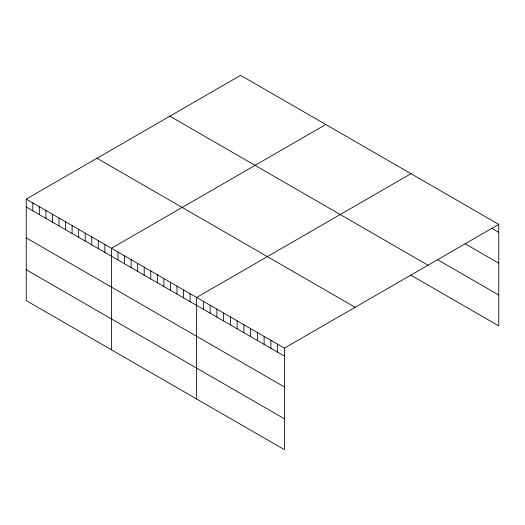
<?xml version="1.0" encoding="UTF-8"?>
<svg xmlns="http://www.w3.org/2000/svg" width="525" height="525" viewBox="0 0 525 525"><rect width="100%" height="100%" fill="white"/><g stroke="black" fill="none" stroke-linecap="round" stroke-linejoin="round"><path stroke-width="0.79" d="M26.25 199.093L284.392 348.127L284.392 449.663L26.25 300.628L26.25 199.093L240.607 75.337L498.75 224.372L498.75 325.907L410.983 275.231M325.795 124.517L111.438 248.279L111.438 349.814M410.983 173.696L196.619 297.458L196.619 398.993M284.392 348.127L498.75 224.372M491.997 228.408L498.75 232.306M464.992 243.705L498.75 263.196M437.988 259.941L498.75 295.017M169.87 116.176L428.013 265.21M96.987 158.255L355.13 307.289M26.25 207.034L284.392 356.068M26.25 237.917L284.392 386.951M26.25 269.745L284.392 418.779M277.64 344.229L277.64 352.17M270.887 340.331L270.887 348.272M264.134 336.433L264.134 344.374M257.381 332.542L257.381 340.476M250.635 328.643L250.635 336.577M243.882 324.745L243.882 332.679M237.129 320.847L237.129 328.781M230.377 316.949L230.377 324.883M223.63 313.051L223.63 320.985M216.877 309.153L216.877 317.087M210.125 305.255L210.125 313.189M203.372 301.357L203.372 309.291M190.07 293.672L190.07 301.613M183.514 289.892L183.514 297.826M176.964 286.105L176.964 294.046M170.408 282.325L170.408 290.259M163.859 278.539L163.859 286.479M157.303 274.759L157.303 282.693M150.754 270.972L150.754 278.913M144.198 267.192L144.198 275.126M137.648 263.406L137.648 271.346M131.093 259.626L131.093 267.56M124.543 255.839L124.543 263.78M117.987 252.059L117.987 259.993M104.882 244.493L104.882 252.433M98.332 240.713L98.332 248.647M91.777 236.926L91.777 244.867M85.227 233.146L85.227 241.08M78.671 229.359L78.671 237.3M72.122 225.579L72.122 233.513M65.566 221.793L65.566 229.733M59.017 218.013L59.017 225.947M52.461 214.226L52.461 222.167M45.911 210.446L45.911 218.38M39.355 206.66L39.355 214.6M32.806 202.88L32.806 210.814"/></g></svg>
